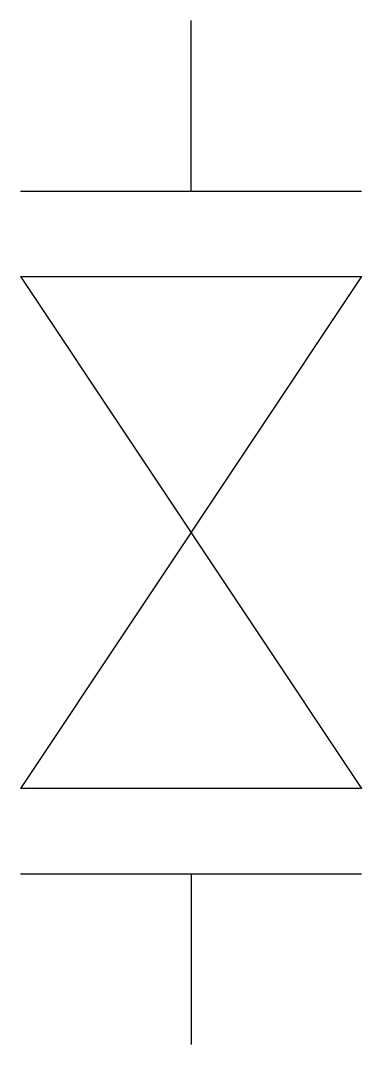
# Model space of a CAD drawing. Extents: x -2 to 2, y -12 to 0.
import ezdxf

# ---------------------------------------------------------------- set-up
doc = ezdxf.new("R2010")
doc.units = 0
doc.header["$MEASUREMENT"] = 0
doc.layers.get('0').update_dxf_attribs({"linetype": 'CONTINUOUS'})

msp = doc.modelspace()

# ---------------------------------------------------------------- linework, layer by layer
for p, q in [((0, -2), (0, 0)), ((-2, -2), (2, -2)), ((2, -3), (-2, -9)), ((-2, -3), (2, -9)), ((-2, -3), (2, -3)), ((2, -9), (-2, -9)), ((-2, -10), (2, -10)), ((0, -10), (0, -12))]:
    msp.add_line(p, q)

doc.saveas('drawing.dxf')
